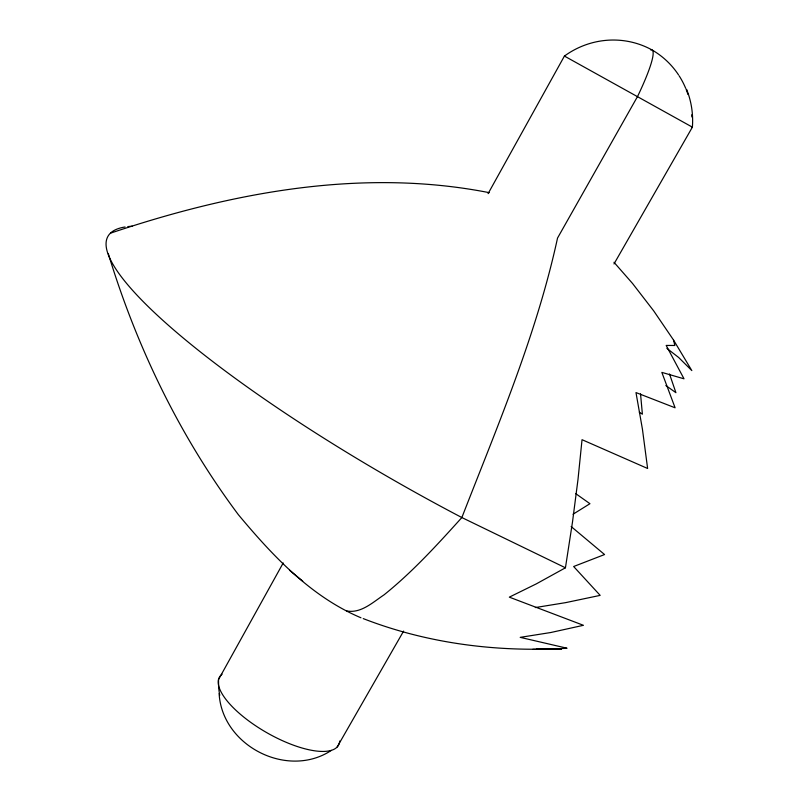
<?xml version="1.0" encoding="UTF-8"?>
<svg xmlns="http://www.w3.org/2000/svg" width="801" height="801" viewBox="0 0 801 801"><rect width="100%" height="100%" fill="white"/><g stroke="black" fill="none" stroke-linecap="round" stroke-linejoin="round"><path stroke-width="1.2" d="M363.223 618.592C427.784 643.714 498.072 652.445 567.048 648.229L520.199 637.356L550.808 632.51L583.438 625.301L509.316 597.145L536.28 583.889L565.436 567.799L572.495 522.022L578.012 479.328L582.037 439.689L647.619 468.485L642.422 429.136L635.984 392.57L675.103 407.799L661.836 372.385L684.024 378.813L666.172 345.431L674.853 345.481L673.481 339.954L653.706 310.888L632.52 283.444L613.977 262.287M283.214 562.953L218.523 679.568L218.603 686.317A76.886 72.521 4.9 0 0 219.754 695.258M488.089 193.652L564.415 56.07A83.134 81.071 -51.7 0 1 651.804 49.822A83.134 81.091 -51.9 0 1 678.517 74.863M337.171 747.003L403.604 631.088M613.997 263.94L692.384 127.159C693.376 114.293 691.403 101.246 686.577 89.271M573.035 514.232L589.947 503.699L575.709 493.626M331.334 750.407C287.439 779.363 222.017 745.871 219.124 693.586M110.848 233.051C231.829 192.36 362.302 167.689 489.281 192.671M535.338 607.558L565.666 602.632L600.169 595.373L573.646 566.517L604.565 554.542L571.153 526.547M532.775 649.331L561.441 649.281L536.61 648.63M346.783 610.953C360.981 613.656 373.086 602.112 384.039 594.853C412.615 571.904 437.356 544.67 461.857 517.546C497.551 425.882 536.59 334.538 557.526 238.077L637.596 96.4A83.134 11.284 -60.7 0 0 651.804 49.822A83.194 11.304 -60.7 0 0 650.562 49.882M691.603 126.808L692.384 127.159L564.415 56.07L564.875 56.42M360.971 617.781C310.818 596.625 272.63 555.714 238.388 514.713C179.865 436.405 136.741 347.213 108.335 253.787M565.436 567.799L461.857 517.546A384.41 72.15 29.4 0 1 125.066 226.983M639.308 412.155L642.392 414.197L640.53 393.832M665.841 385.531L675.914 392.68L669.506 373.967M666.873 348.345L678.667 357.486L691.824 370.583L673.481 339.954M289.511 570.252L302.728 581.146M127.82 226.593A384.41 72.15 29.4 0 1 132.255 226.232M339.684 741.015A68.556 24.691 29.8 0 1 267.284 732.955A68.556 24.691 29.8 0 1 222.107 674.202M679.118 75.775A83.134 81.091 -51.9 0 1 685.676 88.29M686.087 89.291A83.134 81.091 -51.9 0 1 687.939 94.418M691.764 114.763A83.134 81.091 -51.9 0 1 691.864 116.956"/></g></svg>
